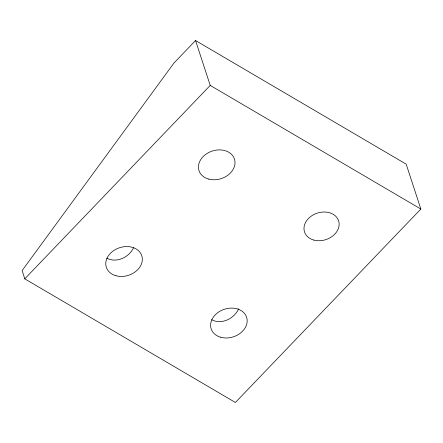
<?xml version="1.0" encoding="UTF-8"?>
<svg xmlns="http://www.w3.org/2000/svg" width="443" height="443" viewBox="0 0 443 443"><rect width="100%" height="100%" fill="white"/><g stroke="black" fill="none" stroke-linecap="round" stroke-linejoin="round"><path stroke-width="0.66" d="M133.542 247.809C129.046 257.289 116.559 263.391 106.796 258.186M238.688 308.821C234.292 318.567 221.622 325.04 211.632 319.724M195.546 40.523L173.961 63.039L22.15 270.529L24.769 278.841L235.399 402.477L420.85 209.041L406.181 164.159L195.546 40.523L210.215 85.405L420.85 209.041M24.769 278.841L210.215 85.405M313.788 240.067A17.936 13.938 -18.1 0 0 339.116 223.311A17.936 13.938 -18.1 0 0 311.794 215.747A17.936 13.938 -18.1 0 0 313.788 240.067M115.961 275.745A18.65 14.497 -18.1 0 0 142.303 258.319A18.65 14.497 -18.1 0 0 113.89 250.45A18.65 14.497 -18.1 0 0 115.961 275.745M220.802 337.284A18.65 14.497 -18.1 0 0 247.144 319.857A18.65 14.497 -18.1 0 0 218.726 311.988A18.65 14.497 -18.1 0 0 220.802 337.284M208.636 179.077A18.65 14.497 -18.1 0 0 234.978 161.651A18.65 14.497 -18.1 0 0 206.565 153.782A18.65 14.497 -18.1 0 0 208.636 179.077"/></g></svg>
